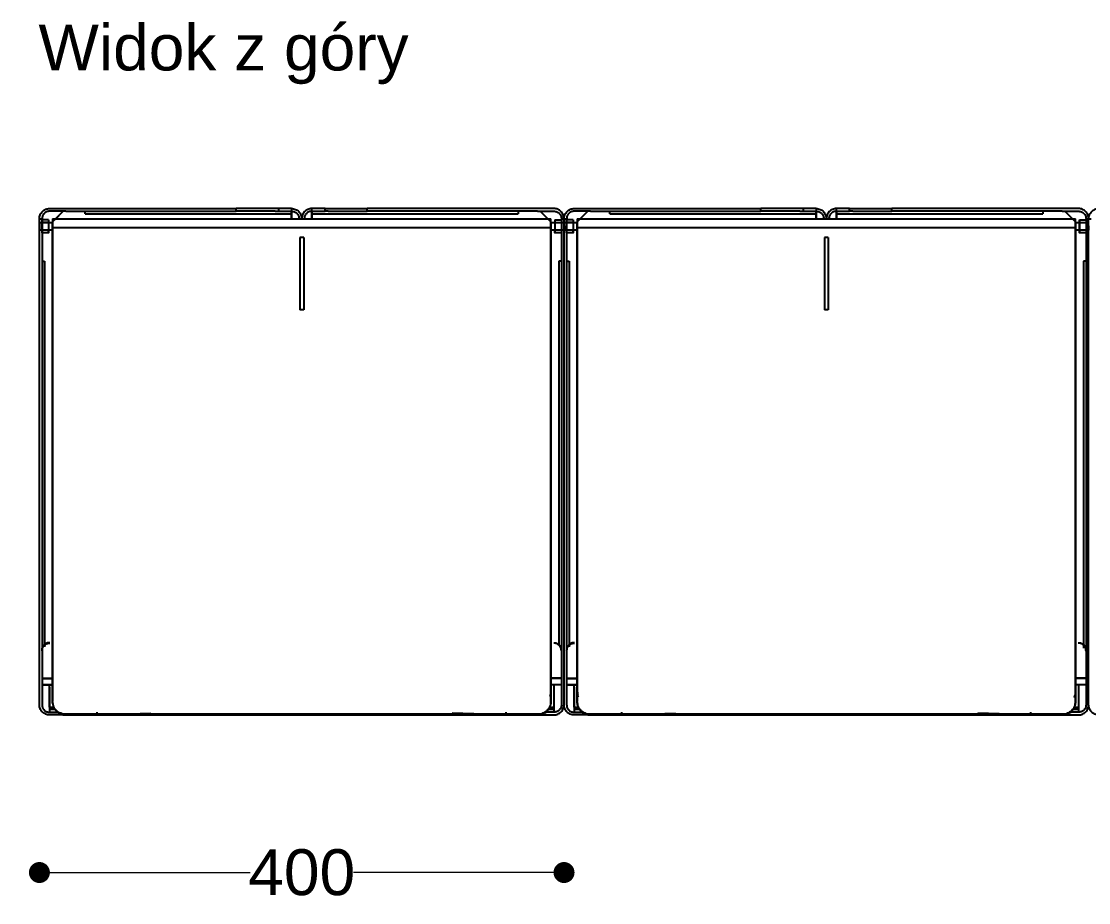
# Model space of a CAD drawing. Header units: millimetres. Extents: x 10366 to 23682, y 24552 to 29690.
# Drawn here: x 21269 to 22082, y 26284 to 26956 of the extents above; entities that cross this region are included whole.
import ezdxf

# ---------------------------------------------------------------- set-up
doc = ezdxf.new("R2010")
doc.units = ezdxf.units.MM
doc.header["$LTSCALE"] = 3
doc.layers.add('DomyÅ›lny', color=7, linetype='Continuous')
doc.styles.get("Standard").update_dxf_attribs({"font": 'arial.ttf'})
doc.dimstyles.new('MATEUSZ', dxfattribs={"dimtxt": 35, "dimasz": 16, "dimexe": 0.18, "dimexo": 0.0625, "dimgap": 0.09, "dimtad": 0, "dimdec": 0, "dimdsep": 46, "dimtxsty": 'Standard', "dimblk": 'DOT', "dimcen": 0.09, "dimse1": 1, "dimse2": 1, "dimadec": 0, "dimazin": 0, "dimtfac": 1, "dimtdec": 0, "dimtofl": 0, "dimtmove": 0, "dimatfit": 3, "dimfxl": 1, "dimtolj": 1, "dimtzin": 0, "dimlwd": 9, "dimlwe": 9, "dimarcsym": 0})

# ---------------------------------------------------------------- blocks, each defined once
blk = doc.blocks.new('_Dot')
at = {"color": 0, "linetype": 'ByBlock', "lineweight": -2}
blk.add_line((-0.5, 0), (-1, 0), dxfattribs=at)
at = {"color": 0, "linetype": 'ByBlock', "const_width": 0.5}
blk.add_lwpolyline([(-0.25, 0, 1), (0.25, 0, 1)], format="xyb", close=True, dxfattribs=at)
blk = doc.blocks.new('*D55')
at = {"color": 0, "lineweight": 9, "transparency": 16777216}
for p, q in [((21032.29, 26797.22), (21032.29, 26658.97)), ((21032.29, 26443.27), (21032.29, 26581.51))]:
    blk.add_line(p, q, dxfattribs=at)
at = {"layer": 'Defpoints', "color": 0, "transparency": 16777216}
for p in [(21290.12, 26813.22), (21032.29, 26427.27), (21290.12, 26427.27)]:
    blk.add_point(p, dxfattribs=at)
at = {"color": 0, "lineweight": 9, "transparency": 16777216, "xscale": 16, "yscale": 16, "zscale": 16}
for p, rotation in [((21032.29, 26813.22), 90), ((21032.29, 26427.27), 270)]:
    blk.add_blockref('_Dot', p, dxfattribs=dict(at, rotation=rotation))
at = {"color": 0, "transparency": 16777216, "insert": (21032.29, 26620.24), "char_height": 35, "attachment_point": 5, "rotation": 90}
blk.add_mtext('\\A1;386', dxfattribs=at)
blk = doc.blocks.new('*D56')
at = {"color": 0, "lineweight": 9, "transparency": 16777216}
for p, q in [((21298.36, 26307.12), (21442.96, 26307.12)), ((21666.36, 26307.12), (21521.76, 26307.12))]:
    blk.add_line(p, q, dxfattribs=at)
at = {"layer": 'Defpoints', "color": 0, "transparency": 16777216}
for p in [(21282.36, 26434.96), (21682.36, 26434.96), (21682.36, 26307.12)]:
    blk.add_point(p, dxfattribs=at)
at = {"color": 0, "lineweight": 9, "transparency": 16777216, "xscale": 16, "yscale": 16, "zscale": 16, "rotation": 180}
blk.add_blockref('_Dot', (21282.36, 26307.12), dxfattribs=at)
at = {"color": 0, "lineweight": 9, "transparency": 16777216, "xscale": 16, "yscale": 16, "zscale": 16}
blk.add_blockref('_Dot', (21682.36, 26307.12), dxfattribs=at)
at = {"color": 0, "transparency": 16777216, "insert": (21482.36, 26307.12), "char_height": 35, "attachment_point": 5}
blk.add_mtext('\\A1;400', dxfattribs=at)

msp = doc.modelspace()

# ---------------------------------------------------------------- linework, layer by layer
at = {"layer": 'DomyÅ›lny'}
for p, q in [((21290.12, 26813.22), (21432.36, 26813.22)), ((21302.47, 26811.22), (21290.12, 26811.22)), ((21300.47, 26811.22), (21292.36, 26803.1)), ((21294.26, 26805), (21300.47, 26811.22)), ((21302.47, 26811.22), (21432.36, 26811.22)), ((21317.36, 26809.22), (21317.36, 26811.22)), ((21317.36, 26809.22), (21474.6, 26809.22)), ((21432.36, 26811.22), (21432.36, 26813.22)), ((21464.6, 26813.22), (21432.36, 26813.22)), ((21462.24, 26811.22), (21432.36, 26811.22)), ((21462.24, 26811.22), (21464.6, 26811.22)), ((21464.6, 26813.22), (21464.6, 26811.22)), ((21474.6, 26813.22), (21474.6, 26811.22)), ((21474.6, 26811.22), (21474.6, 26809.22)), ((21474.6, 26805.46), (21474.6, 26811.22)), ((21474.6, 26811.22), (21474.6, 26805.46)), ((21490.12, 26811.22), (21490.12, 26813.22)), ((21490.12, 26809.22), (21490.12, 26811.22)), ((21490.12, 26805.46), (21490.12, 26811.22)), ((21490.12, 26811.22), (21490.12, 26805.46)), ((21490.12, 26809.22), (21647.36, 26809.22)), ((21500.12, 26811.22), (21500.12, 26813.22)), ((21500.12, 26813.22), (21532.36, 26813.22)), ((21502.47, 26811.22), (21500.12, 26811.22)), ((21502.47, 26811.22), (21532.36, 26811.22)), ((21532.36, 26811.22), (21532.36, 26813.22)), ((21674.6, 26813.22), (21532.36, 26813.22)), ((21662.24, 26811.22), (21532.36, 26811.22)), ((21647.36, 26811.22), (21647.36, 26809.22)), ((21662.24, 26811.22), (21674.6, 26811.22)), ((21664.24, 26811.22), (21672.36, 26803.1)), ((21670.84, 26804.62), (21664.24, 26811.22)), ((21690.12, 26813.22), (21832.36, 26813.22)), ((21702.47, 26811.22), (21690.12, 26811.22)), ((21692.36, 26803.1), (21700.47, 26811.22)), ((21700.47, 26811.22), (21692.36, 26803.1)), ((21702.47, 26811.22), (21832.36, 26811.22)), ((21717.36, 26809.22), (21717.36, 26811.22)), ((21717.36, 26809.22), (21874.6, 26809.22)), ((21832.36, 26811.22), (21832.36, 26813.22)), ((21864.6, 26813.22), (21832.36, 26813.22)), ((21862.24, 26811.22), (21832.36, 26811.22)), ((21862.24, 26811.22), (21864.6, 26811.22)), ((21864.6, 26813.22), (21864.6, 26811.22)), ((21874.6, 26813.22), (21874.6, 26811.22)), ((21874.6, 26811.22), (21874.6, 26809.22)), ((21874.6, 26805.46), (21874.6, 26811.22)), ((21874.6, 26811.22), (21874.6, 26805.46)), ((21890.12, 26811.22), (21890.12, 26813.22)), ((21890.12, 26809.22), (21890.12, 26811.22)), ((21890.12, 26805.46), (21890.12, 26811.22)), ((21890.12, 26811.22), (21890.12, 26805.46)), ((21890.12, 26809.22), (22047.36, 26809.22)), ((21900.12, 26813.22), (21932.36, 26813.22)), ((21900.12, 26811.22), (21900.12, 26813.22)), ((21902.47, 26811.22), (21900.12, 26811.22)), ((21902.47, 26811.22), (21932.36, 26811.22)), ((22074.6, 26813.22), (21932.36, 26813.22)), ((21932.36, 26811.22), (21932.36, 26813.22)), ((22062.24, 26811.22), (21932.36, 26811.22)), ((22047.36, 26811.22), (22047.36, 26809.22)), ((22062.24, 26811.22), (22074.6, 26811.22)), ((22064.24, 26811.22), (22072.36, 26803.1)), ((22072.36, 26803.1), (22064.24, 26811.22)), ((21282.36, 26805.46), (21284.36, 26805.46)), ((21282.36, 26434.96), (21282.36, 26805.46)), ((21282.36, 26802.66), (21292.36, 26802.66)), ((21284.36, 26805.46), (21284.36, 26434.96)), ((21289.36, 26804.66), (21284.36, 26804.66)), ((21289.36, 26802.66), (21284.36, 26802.66)), ((21292.36, 26805.46), (21672.36, 26805.46)), ((21292.36, 26798.8), (21292.36, 26437.63)), ((21292.36, 26798.8), (21672.36, 26798.8)), ((21292.36, 26437.12), (21292.36, 26798.29)), ((21672.36, 26802.66), (21682.36, 26802.66)), ((21672.36, 26798.8), (21672.36, 26437.63)), ((21672.36, 26437.12), (21672.36, 26798.29)), ((21675.36, 26804.66), (21680.36, 26804.66)), ((21675.36, 26802.66), (21680.36, 26802.66)), ((21680.36, 26805.46), (21682.36, 26805.46)), ((21680.36, 26805.46), (21680.36, 26434.96)), ((21682.36, 26434.96), (21682.36, 26805.46)), ((21682.36, 26805.46), (21684.36, 26805.46)), ((21682.36, 26434.96), (21682.36, 26805.46)), ((21682.36, 26802.66), (21692.36, 26802.66)), ((21684.36, 26805.46), (21684.36, 26434.96)), ((21689.36, 26804.66), (21684.36, 26804.66)), ((21689.36, 26802.66), (21684.36, 26802.66)), ((21692.36, 26805.46), (22072.36, 26805.46)), ((21692.36, 26798.8), (21692.36, 26437.63)), ((21692.36, 26798.8), (22072.36, 26798.8)), ((21692.36, 26437.12), (21692.36, 26798.29)), ((22072.36, 26802.66), (22082.36, 26802.66)), ((22072.36, 26798.8), (22072.36, 26437.63)), ((22072.36, 26437.12), (22072.36, 26798.29)), ((22075.36, 26804.66), (22080.36, 26804.66)), ((22075.36, 26802.66), (22080.36, 26802.66)), ((22080.36, 26805.46), (22082.36, 26805.46)), ((22080.36, 26805.46), (22080.36, 26434.96)), ((22082.36, 26434.96), (22082.36, 26805.46)), ((22082.36, 26805.46), (22084.36, 26805.46)), ((22082.36, 26434.96), (22082.36, 26805.46)), ((21292.36, 26796.66), (21282.36, 26796.66)), ((21289.36, 26796.66), (21284.36, 26796.66)), ((21289.36, 26794.66), (21284.36, 26794.66)), ((21483.86, 26791.29), (21480.86, 26791.29)), ((21480.86, 26791.29), (21480.86, 26736.15)), ((21483.86, 26791.29), (21483.86, 26736.15)), ((21682.36, 26796.66), (21672.36, 26796.66)), ((21680.36, 26796.66), (21675.36, 26796.66)), ((21680.36, 26794.66), (21675.36, 26794.66)), ((21692.36, 26796.66), (21682.36, 26796.66)), ((21689.36, 26796.66), (21684.36, 26796.66)), ((21689.36, 26794.66), (21684.36, 26794.66)), ((21883.86, 26791.29), (21880.86, 26791.29)), ((21880.86, 26791.29), (21880.86, 26736.15)), ((21883.86, 26791.29), (21883.86, 26736.15)), ((22082.36, 26796.66), (22072.36, 26796.66)), ((22080.36, 26796.66), (22075.36, 26796.66)), ((22080.36, 26794.66), (22075.36, 26794.66)), ((21284.36, 26773.07), (21286.36, 26773.07)), ((21286.36, 26773.07), (21286.36, 26479.06)), ((21678.36, 26773.07), (21678.36, 26480.53)), ((21680.36, 26773.07), (21678.36, 26773.07)), ((21684.36, 26773.07), (21686.36, 26773.07)), ((21686.36, 26773.07), (21686.36, 26479.06)), ((22080.36, 26773.07), (22078.36, 26773.07)), ((22078.36, 26773.07), (22078.36, 26478.1)), ((21483.86, 26736.15), (21480.86, 26736.15)), ((21883.86, 26736.15), (21880.86, 26736.15)), ((21284.36, 26455.32), (21292.36, 26455.32)), ((21284.36, 26454.98), (21292.36, 26454.98)), ((21284.36, 26450.1), (21292.36, 26450.1)), ((21292.36, 26450.09), (21284.36, 26450.09)), ((21290.11, 26433.13), (21290.11, 26449.1)), ((21290.12, 26448.3), (21290.12, 26429.25)), ((21680.35, 26455.32), (21672.36, 26455.32)), ((21680.35, 26454.98), (21672.36, 26454.98)), ((21680.35, 26450.1), (21672.36, 26450.1)), ((21680.35, 26450.09), (21672.36, 26450.09)), ((21674.6, 26450.09), (21674.6, 26429.25)), ((21674.6, 26449.1), (21674.6, 26433.13)), ((21684.36, 26455.32), (21692.36, 26455.32)), ((21684.36, 26454.98), (21692.36, 26454.98)), ((21684.36, 26450.1), (21692.36, 26450.1)), ((21692.36, 26450.09), (21684.36, 26450.09)), ((21690.11, 26433.13), (21690.11, 26449.1)), ((21690.12, 26448.3), (21690.12, 26429.25)), ((22080.35, 26455.32), (22072.36, 26455.32)), ((22080.35, 26454.98), (22072.36, 26454.98)), ((22080.35, 26450.1), (22072.36, 26450.1)), ((22080.35, 26450.09), (22072.36, 26450.09)), ((22074.6, 26450.09), (22074.6, 26429.25)), ((22074.6, 26449.1), (22074.6, 26433.13)), ((21290.11, 26433.13), (21293.46, 26433.13)), ((21294.72, 26431.26), (21290.11, 26431.26)), ((21674.6, 26431.26), (21669.99, 26431.26)), ((21671.25, 26433.13), (21674.6, 26433.13)), ((21690.11, 26433.13), (21693.46, 26433.13)), ((21694.72, 26431.26), (21690.11, 26431.26)), ((22074.6, 26431.26), (22069.99, 26431.26)), ((22071.25, 26433.13), (22074.6, 26433.13)), ((21290.12, 26429.25), (21297.1, 26429.25)), ((21326.44, 26427.27), (21290.12, 26427.27)), ((21662.36, 26427.77), (21302.36, 26427.77)), ((21302.36, 26427.27), (21662.36, 26427.27)), ((21326.44, 26427.27), (21326.48, 26429.25)), ((21638.27, 26427.27), (21638.23, 26429.25)), ((21638.27, 26427.27), (21674.6, 26427.27)), ((21674.6, 26429.25), (21667.62, 26429.25)), ((21690.12, 26429.25), (21697.1, 26429.25)), ((21726.44, 26427.27), (21690.12, 26427.27)), ((22062.36, 26427.77), (21702.36, 26427.77)), ((21702.36, 26427.27), (22062.36, 26427.27)), ((21726.44, 26427.27), (21726.48, 26429.25)), ((22038.27, 26427.27), (22038.23, 26429.25)), ((22038.27, 26427.27), (22074.6, 26427.27)), ((22074.6, 26429.25), (22067.62, 26429.25))]:
    msp.add_line(p, q, dxfattribs=at)
for points in [[(21282.36, 26805.46, 0), (21282.4, 26806.23, 0), (21282.51, 26807, 0), (21282.7, 26807.75, 0), (21282.97, 26808.47, 0), (21283.3, 26809.16, 0), (21283.7, 26809.82, 0), (21284.16, 26810.43, 0), (21284.67, 26810.99, 0), (21285.24, 26811.49, 0), (21285.85, 26811.94, 0), (21286.5, 26812.33, 0), (21287.19, 26812.64, 0), (21287.9, 26812.89, 0), (21288.63, 26813.07, 0), (21289.37, 26813.18, 0), (21290.12, 26813.22, 0)], [(21290.12, 26811.22, 0), (21289.54, 26811.19, 0), (21288.97, 26811.1, 0), (21288.41, 26810.96, 0), (21287.87, 26810.76, 0), (21287.36, 26810.51, 0), (21286.87, 26810.22, 0), (21286.42, 26809.87, 0), (21286, 26809.49, 0), (21285.63, 26809.07, 0), (21285.3, 26808.61, 0), (21285.01, 26808.13, 0), (21284.78, 26807.62, 0), (21284.6, 26807.1, 0), (21284.46, 26806.56, 0), (21284.38, 26806.01, 0), (21284.36, 26805.46, 0)], [(21474.6, 26813.22, 0), (21474.6, 26813.22, 0), (21474.6, 26813.22, 0), (21474.6, 26813.22, 0), (21474.6, 26813.22, 0), (21474.6, 26813.22, 0), (21474.6, 26813.22, 0), (21474.6, 26813.22, 0), (21474.6, 26813.22, 0), (21474.6, 26813.22, 0), (21474.6, 26813.22, 0), (21474.6, 26813.22, 0), (21474.59, 26813.22, 0), (21474.58, 26813.22, 0), (21474.53, 26813.22, 0), (21474.31, 26813.22, 0), (21473.36, 26813.22, 0), (21464.6, 26813.22, 0)], [(21464.6, 26811.22, 0), (21474.6, 26811.22, 0)], [(21474.6, 26813.22, 0), (21475.37, 26813.18, 0), (21476.14, 26813.06, 0), (21476.88, 26812.87, 0), (21477.61, 26812.61, 0), (21478.3, 26812.28, 0), (21478.96, 26811.88, 0), (21479.57, 26811.42, 0), (21480.13, 26810.9, 0), (21480.63, 26810.33, 0), (21481.08, 26809.72, 0), (21481.46, 26809.07, 0), (21481.78, 26808.38, 0), (21482.03, 26807.67, 0), (21482.21, 26806.94, 0), (21482.32, 26806.2, 0), (21482.36, 26805.46, 0)], [(21474.6, 26811.22, 0), (21475.18, 26811.19, 0), (21475.75, 26811.1, 0), (21476.3, 26810.96, 0), (21476.84, 26810.76, 0), (21477.36, 26810.51, 0), (21477.84, 26810.22, 0), (21478.3, 26809.87, 0), (21478.71, 26809.49, 0), (21479.09, 26809.07, 0), (21479.42, 26808.61, 0), (21479.7, 26808.13, 0), (21479.93, 26807.62, 0), (21480.12, 26807.1, 0), (21480.25, 26806.56, 0), (21480.33, 26806.01, 0), (21480.36, 26805.46, 0)], [(21490.12, 26813.22, 0), (21489.34, 26813.18, 0), (21488.58, 26813.06, 0), (21487.83, 26812.87, 0), (21487.11, 26812.61, 0), (21486.41, 26812.28, 0), (21485.76, 26811.88, 0), (21485.15, 26811.42, 0), (21484.59, 26810.9, 0), (21484.08, 26810.33, 0), (21483.63, 26809.72, 0), (21483.25, 26809.07, 0), (21482.93, 26808.38, 0), (21482.68, 26807.67, 0), (21482.5, 26806.94, 0), (21482.39, 26806.2, 0), (21482.36, 26805.46, 0)], [(21490.12, 26811.22, 0), (21489.54, 26811.19, 0), (21488.97, 26811.1, 0), (21488.41, 26810.96, 0), (21487.87, 26810.76, 0), (21487.36, 26810.51, 0), (21486.87, 26810.22, 0), (21486.42, 26809.87, 0), (21486, 26809.49, 0), (21485.63, 26809.07, 0), (21485.3, 26808.61, 0), (21485.01, 26808.13, 0), (21484.78, 26807.62, 0), (21484.6, 26807.1, 0), (21484.46, 26806.56, 0), (21484.38, 26806.01, 0), (21484.36, 26805.46, 0)], [(21500.12, 26813.22, 0), (21490.12, 26813.22, 0)], [(21490.12, 26811.22, 0), (21490.12, 26811.22, 0), (21490.12, 26811.22, 0), (21490.12, 26811.22, 0), (21490.12, 26811.22, 0), (21490.12, 26811.22, 0), (21490.12, 26811.22, 0), (21490.12, 26811.22, 0), (21490.12, 26811.22, 0), (21490.12, 26811.22, 0), (21490.12, 26811.22, 0), (21490.12, 26811.22, 0), (21490.13, 26811.22, 0), (21490.19, 26811.22, 0), (21490.41, 26811.22, 0), (21491.35, 26811.22, 0), (21500.12, 26811.22, 0)], [(21682.36, 26805.46, 0), (21682.32, 26806.23, 0), (21682.2, 26807, 0), (21682.01, 26807.75, 0), (21681.75, 26808.47, 0), (21681.42, 26809.16, 0), (21681.02, 26809.82, 0), (21680.56, 26810.43, 0), (21680.04, 26810.99, 0), (21679.47, 26811.49, 0), (21678.86, 26811.94, 0), (21678.21, 26812.33, 0), (21677.52, 26812.64, 0), (21676.81, 26812.89, 0), (21676.08, 26813.07, 0), (21675.34, 26813.18, 0), (21674.6, 26813.22, 0)], [(21674.6, 26811.22, 0), (21675.18, 26811.19, 0), (21675.75, 26811.1, 0), (21676.3, 26810.96, 0), (21676.84, 26810.76, 0), (21677.36, 26810.51, 0), (21677.84, 26810.22, 0), (21678.3, 26809.87, 0), (21678.71, 26809.49, 0), (21679.09, 26809.07, 0), (21679.42, 26808.61, 0), (21679.7, 26808.13, 0), (21679.93, 26807.62, 0), (21680.12, 26807.1, 0), (21680.25, 26806.56, 0), (21680.33, 26806.01, 0), (21680.36, 26805.46, 0)], [(21682.36, 26805.46, 0), (21682.4, 26806.23, 0), (21682.51, 26807, 0), (21682.7, 26807.75, 0), (21682.97, 26808.47, 0), (21683.3, 26809.16, 0), (21683.7, 26809.82, 0), (21684.16, 26810.43, 0), (21684.67, 26810.99, 0), (21685.24, 26811.49, 0), (21685.85, 26811.94, 0), (21686.5, 26812.33, 0), (21687.19, 26812.64, 0), (21687.9, 26812.89, 0), (21688.63, 26813.07, 0), (21689.37, 26813.18, 0), (21690.12, 26813.22, 0)], [(21690.12, 26811.22, 0), (21689.54, 26811.19, 0), (21688.97, 26811.1, 0), (21688.41, 26810.96, 0), (21687.87, 26810.76, 0), (21687.36, 26810.51, 0), (21686.87, 26810.22, 0), (21686.42, 26809.87, 0), (21686, 26809.49, 0), (21685.63, 26809.07, 0), (21685.3, 26808.61, 0), (21685.01, 26808.13, 0), (21684.78, 26807.62, 0), (21684.6, 26807.1, 0), (21684.46, 26806.56, 0), (21684.38, 26806.01, 0), (21684.36, 26805.46, 0)], [(21874.6, 26813.22, 0), (21874.6, 26813.22, 0), (21874.6, 26813.22, 0), (21874.6, 26813.22, 0), (21874.6, 26813.22, 0), (21874.6, 26813.22, 0), (21874.6, 26813.22, 0), (21874.6, 26813.22, 0), (21874.6, 26813.22, 0), (21874.6, 26813.22, 0), (21874.6, 26813.22, 0), (21874.6, 26813.22, 0), (21874.59, 26813.22, 0), (21874.58, 26813.22, 0), (21874.53, 26813.22, 0), (21874.31, 26813.22, 0), (21873.36, 26813.22, 0), (21864.6, 26813.22, 0)], [(21864.6, 26811.22, 0), (21874.6, 26811.22, 0)], [(21874.6, 26813.22, 0), (21875.37, 26813.18, 0), (21876.14, 26813.06, 0), (21876.88, 26812.87, 0), (21877.61, 26812.61, 0), (21878.3, 26812.28, 0), (21878.96, 26811.88, 0), (21879.57, 26811.42, 0), (21880.13, 26810.9, 0), (21880.63, 26810.33, 0), (21881.08, 26809.72, 0), (21881.46, 26809.07, 0), (21881.78, 26808.38, 0), (21882.03, 26807.67, 0), (21882.21, 26806.94, 0), (21882.32, 26806.2, 0), (21882.36, 26805.46, 0)], [(21874.6, 26811.22, 0), (21875.18, 26811.19, 0), (21875.75, 26811.1, 0), (21876.3, 26810.96, 0), (21876.84, 26810.76, 0), (21877.36, 26810.51, 0), (21877.84, 26810.22, 0), (21878.3, 26809.87, 0), (21878.71, 26809.49, 0), (21879.09, 26809.07, 0), (21879.42, 26808.61, 0), (21879.7, 26808.13, 0), (21879.93, 26807.62, 0), (21880.12, 26807.1, 0), (21880.25, 26806.56, 0), (21880.33, 26806.01, 0), (21880.36, 26805.46, 0)], [(21890.12, 26813.22, 0), (21889.34, 26813.18, 0), (21888.58, 26813.06, 0), (21887.83, 26812.87, 0), (21887.11, 26812.61, 0), (21886.41, 26812.28, 0), (21885.76, 26811.88, 0), (21885.15, 26811.42, 0), (21884.59, 26810.9, 0), (21884.08, 26810.33, 0), (21883.63, 26809.72, 0), (21883.25, 26809.07, 0), (21882.93, 26808.38, 0), (21882.68, 26807.67, 0), (21882.5, 26806.94, 0), (21882.39, 26806.2, 0), (21882.36, 26805.46, 0)], [(21890.12, 26811.22, 0), (21889.54, 26811.19, 0), (21888.97, 26811.1, 0), (21888.41, 26810.96, 0), (21887.87, 26810.76, 0), (21887.36, 26810.51, 0), (21886.87, 26810.22, 0), (21886.42, 26809.87, 0), (21886, 26809.49, 0), (21885.63, 26809.07, 0), (21885.3, 26808.61, 0), (21885.01, 26808.13, 0), (21884.78, 26807.62, 0), (21884.6, 26807.1, 0), (21884.46, 26806.56, 0), (21884.38, 26806.01, 0), (21884.36, 26805.46, 0)], [(21900.12, 26813.22, 0), (21890.12, 26813.22, 0)], [(21890.12, 26811.22, 0), (21890.12, 26811.22, 0), (21890.12, 26811.22, 0), (21890.12, 26811.22, 0), (21890.12, 26811.22, 0), (21890.12, 26811.22, 0), (21890.12, 26811.22, 0), (21890.12, 26811.22, 0), (21890.12, 26811.22, 0), (21890.12, 26811.22, 0), (21890.12, 26811.22, 0), (21890.12, 26811.22, 0), (21890.13, 26811.22, 0), (21890.19, 26811.22, 0), (21890.41, 26811.22, 0), (21891.35, 26811.22, 0), (21900.12, 26811.22, 0)], [(22082.36, 26805.46, 0), (22082.32, 26806.23, 0), (22082.2, 26807, 0), (22082.01, 26807.75, 0), (22081.75, 26808.47, 0), (22081.42, 26809.16, 0), (22081.02, 26809.82, 0), (22080.56, 26810.43, 0), (22080.04, 26810.99, 0), (22079.47, 26811.49, 0), (22078.86, 26811.94, 0), (22078.21, 26812.33, 0), (22077.52, 26812.64, 0), (22076.81, 26812.89, 0), (22076.08, 26813.07, 0), (22075.34, 26813.18, 0), (22074.6, 26813.22, 0)], [(22074.6, 26811.22, 0), (22075.18, 26811.19, 0), (22075.75, 26811.1, 0), (22076.3, 26810.96, 0), (22076.84, 26810.76, 0), (22077.36, 26810.51, 0), (22077.84, 26810.22, 0), (22078.3, 26809.87, 0), (22078.71, 26809.49, 0), (22079.09, 26809.07, 0), (22079.42, 26808.61, 0), (22079.7, 26808.13, 0), (22079.93, 26807.62, 0), (22080.12, 26807.1, 0), (22080.25, 26806.56, 0), (22080.33, 26806.01, 0), (22080.36, 26805.46, 0)], [(22082.36, 26805.46, 0), (22082.4, 26806.23, 0), (22082.51, 26807, 0), (22082.7, 26807.75, 0), (22082.97, 26808.47, 0), (22083.3, 26809.16, 0), (22083.7, 26809.82, 0), (22084.16, 26810.43, 0), (22084.67, 26810.99, 0), (22085.24, 26811.49, 0), (22085.85, 26811.94, 0), (22086.5, 26812.33, 0), (22087.19, 26812.64, 0), (22087.9, 26812.89, 0), (22088.63, 26813.07, 0), (22089.37, 26813.18, 0), (22090.12, 26813.22, 0)], [(21284.36, 26802.66, 0), (21284.36, 26802.66, 0), (21284.36, 26802.66, 0), (21284.36, 26802.66, 0), (21284.36, 26802.66, 0), (21284.36, 26802.66, 0), (21284.36, 26802.66, 0), (21284.36, 26802.66, 0), (21284.36, 26802.66, 0), (21284.36, 26802.66, 0), (21284.36, 26802.66, 0), (21284.36, 26802.65, 0), (21284.36, 26802.65, 0), (21284.36, 26802.63, 0), (21284.36, 26802.57, 0), (21284.36, 26802.29, 0), (21284.36, 26799.73, 0), (21284.36, 26797.56, 0), (21284.36, 26796.87, 0), (21284.36, 26796.71, 0), (21284.36, 26796.67, 0), (21284.36, 26796.66, 0), (21284.36, 26796.66, 0), (21284.36, 26796.66, 0), (21284.36, 26796.66, 0), (21284.36, 26796.66, 0), (21284.36, 26796.66, 0), (21284.36, 26796.66, 0), (21284.36, 26796.66, 0), (21284.36, 26796.66, 0), (21284.36, 26796.66, 0), (21284.36, 26796.66, 0), (21284.36, 26796.66, 0), (21284.36, 26796.66, 0)], [(21289.36, 26804.66, 0), (21289.36, 26804.66, 0), (21289.36, 26804.66, 0), (21289.36, 26804.66, 0), (21289.36, 26804.66, 0), (21289.36, 26804.66, 0), (21289.36, 26804.66, 0), (21289.36, 26804.66, 0), (21289.36, 26804.66, 0), (21289.36, 26804.66, 0), (21289.36, 26804.65, 0), (21289.36, 26804.65, 0), (21289.36, 26804.64, 0), (21289.36, 26804.6, 0), (21289.36, 26804.41, 0), (21289.36, 26803.61, 0), (21289.36, 26797.66, 0), (21289.36, 26794.68, 0), (21289.36, 26794.66, 0), (21289.36, 26794.66, 0), (21289.36, 26794.66, 0), (21289.36, 26794.66, 0), (21289.36, 26794.66, 0), (21289.36, 26794.66, 0), (21289.36, 26794.66, 0), (21289.36, 26794.66, 0), (21289.36, 26794.66, 0), (21289.36, 26794.66, 0), (21289.36, 26794.66, 0), (21289.36, 26794.66, 0), (21289.36, 26794.66, 0), (21289.36, 26794.66, 0), (21289.36, 26794.66, 0), (21289.36, 26794.66, 0), (21289.36, 26794.66, 0), (21289.36, 26794.66, 0), (21289.36, 26794.66, 0), (21289.36, 26794.67, 0), (21289.36, 26794.72, 0), (21289.36, 26794.9, 0), (21289.36, 26796.66, 0)], [(21289.36, 26802.66, 0), (21289.36, 26802.66, 0), (21289.36, 26802.66, 0), (21289.36, 26802.66, 0), (21289.36, 26802.66, 0), (21289.36, 26802.66, 0), (21289.36, 26802.66, 0), (21289.36, 26802.66, 0), (21289.36, 26802.66, 0), (21289.36, 26802.66, 0), (21289.36, 26802.66, 0), (21289.36, 26802.65, 0), (21289.36, 26802.65, 0), (21289.36, 26802.63, 0), (21289.36, 26802.57, 0), (21289.36, 26802.29, 0), (21289.36, 26796.66, 0)], [(21292.36, 26805.46, 0), (21292.36, 26805.46, 0), (21292.36, 26805.46, 0), (21292.36, 26805.46, 0), (21292.36, 26805.46, 0), (21292.36, 26805.46, 0), (21292.36, 26805.46, 0), (21292.36, 26805.46, 0), (21292.36, 26805.46, 0), (21292.36, 26805.46, 0), (21292.36, 26805.46, 0), (21292.36, 26805.46, 0), (21292.36, 26805.45, 0), (21292.36, 26805.41, 0), (21292.36, 26805.27, 0), (21292.36, 26804.66, 0), (21292.36, 26798.8, 0)], [(21292.36, 26798.29, 0), (21292.36, 26802.46, 0)], [(21672.36, 26798.8, 0), (21672.36, 26805.46, 0)], [(21672.36, 26802.46, 0), (21672.36, 26802.46, 0), (21672.36, 26802.46, 0), (21672.36, 26802.46, 0), (21672.36, 26802.46, 0), (21672.36, 26802.46, 0), (21672.36, 26802.46, 0), (21672.36, 26802.46, 0), (21672.36, 26802.46, 0), (21672.36, 26802.46, 0), (21672.36, 26802.46, 0), (21672.36, 26802.46, 0), (21672.36, 26802.45, 0), (21672.36, 26802.43, 0), (21672.36, 26802.34, 0), (21672.36, 26801.96, 0), (21672.36, 26798.29, 0)], [(21675.36, 26804.66, 0), (21675.36, 26804.66, 0), (21675.36, 26804.66, 0), (21675.36, 26804.66, 0), (21675.36, 26804.66, 0), (21675.36, 26804.66, 0), (21675.36, 26804.66, 0), (21675.36, 26804.66, 0), (21675.36, 26804.66, 0), (21675.36, 26804.66, 0), (21675.36, 26804.65, 0), (21675.36, 26804.65, 0), (21675.36, 26804.64, 0), (21675.36, 26804.6, 0), (21675.36, 26804.41, 0), (21675.36, 26803.61, 0), (21675.36, 26797.66, 0), (21675.36, 26794.68, 0), (21675.36, 26794.66, 0), (21675.36, 26794.66, 0), (21675.36, 26794.66, 0), (21675.36, 26794.66, 0), (21675.36, 26794.66, 0), (21675.36, 26794.66, 0), (21675.36, 26794.66, 0), (21675.36, 26794.66, 0), (21675.36, 26794.66, 0), (21675.36, 26794.66, 0), (21675.36, 26794.66, 0), (21675.36, 26794.66, 0), (21675.36, 26794.66, 0), (21675.36, 26794.66, 0), (21675.36, 26794.66, 0), (21675.36, 26794.66, 0), (21675.36, 26794.66, 0), (21675.36, 26794.66, 0), (21675.36, 26794.66, 0), (21675.36, 26794.67, 0), (21675.36, 26794.72, 0), (21675.36, 26794.9, 0), (21675.36, 26796.66, 0)], [(21675.36, 26802.66, 0), (21675.36, 26802.66, 0), (21675.36, 26802.66, 0), (21675.36, 26802.66, 0), (21675.36, 26802.66, 0), (21675.36, 26802.66, 0), (21675.36, 26802.66, 0), (21675.36, 26802.66, 0), (21675.36, 26802.66, 0), (21675.36, 26802.66, 0), (21675.36, 26802.66, 0), (21675.36, 26802.65, 0), (21675.36, 26802.65, 0), (21675.36, 26802.63, 0), (21675.36, 26802.57, 0), (21675.36, 26802.29, 0), (21675.36, 26796.66, 0)], [(21680.36, 26804.66, 0), (21680.36, 26804.66, 0), (21680.36, 26804.66, 0), (21680.36, 26804.66, 0), (21680.36, 26804.66, 0), (21680.36, 26804.66, 0), (21680.36, 26804.66, 0), (21680.36, 26804.66, 0), (21680.36, 26804.66, 0), (21680.36, 26804.66, 0), (21680.36, 26804.66, 0), (21680.36, 26804.65, 0), (21680.36, 26804.65, 0), (21680.36, 26804.62, 0), (21680.36, 26804.51, 0), (21680.36, 26804.04, 0), (21680.36, 26794.66, 0)], [(21680.36, 26802.66, 0), (21680.36, 26802.66, 0), (21680.36, 26802.66, 0), (21680.36, 26802.66, 0), (21680.36, 26802.66, 0), (21680.36, 26802.66, 0), (21680.36, 26802.66, 0), (21680.36, 26802.66, 0), (21680.36, 26802.66, 0), (21680.36, 26802.66, 0), (21680.36, 26802.66, 0), (21680.36, 26802.65, 0), (21680.36, 26802.65, 0), (21680.36, 26802.63, 0), (21680.36, 26802.57, 0), (21680.36, 26802.29, 0), (21680.36, 26796.66, 0)], [(21682.36, 26800.11, 0), (21682.36, 26797.73, 0), (21682.36, 26796.91, 0), (21682.36, 26796.72, 0), (21682.36, 26796.67, 0), (21682.36, 26796.66, 0), (21682.36, 26796.66, 0), (21682.36, 26796.66, 0), (21682.36, 26796.66, 0), (21682.36, 26796.66, 0), (21682.36, 26796.66, 0), (21682.36, 26796.66, 0), (21682.36, 26796.66, 0), (21682.36, 26796.66, 0), (21682.36, 26796.66, 0), (21682.36, 26796.66, 0), (21682.36, 26796.66, 0), (21682.36, 26796.66, 0), (21682.36, 26796.66, 0)], [(21682.36, 26800.11, 0), (21682.36, 26796.66, 0)], [(21684.36, 26802.66, 0), (21684.36, 26802.66, 0), (21684.36, 26802.66, 0), (21684.36, 26802.66, 0), (21684.36, 26802.66, 0), (21684.36, 26802.66, 0), (21684.36, 26802.66, 0), (21684.36, 26802.66, 0), (21684.36, 26802.66, 0), (21684.36, 26802.66, 0), (21684.36, 26802.66, 0), (21684.36, 26802.65, 0), (21684.36, 26802.65, 0), (21684.36, 26802.63, 0), (21684.36, 26802.57, 0), (21684.36, 26802.29, 0), (21684.36, 26796.66, 0)], [(21689.36, 26804.66, 0), (21689.36, 26804.66, 0), (21689.36, 26804.66, 0), (21689.36, 26804.66, 0), (21689.36, 26804.66, 0), (21689.36, 26804.66, 0), (21689.36, 26804.66, 0), (21689.36, 26804.66, 0), (21689.36, 26804.66, 0), (21689.36, 26804.66, 0), (21689.36, 26804.65, 0), (21689.36, 26804.65, 0), (21689.36, 26804.64, 0), (21689.36, 26804.6, 0), (21689.36, 26804.41, 0), (21689.36, 26803.61, 0), (21689.36, 26797.66, 0), (21689.36, 26794.68, 0), (21689.36, 26794.66, 0), (21689.36, 26794.66, 0), (21689.36, 26794.66, 0), (21689.36, 26794.66, 0), (21689.36, 26794.66, 0), (21689.36, 26794.66, 0), (21689.36, 26794.66, 0), (21689.36, 26794.66, 0), (21689.36, 26794.66, 0), (21689.36, 26794.66, 0), (21689.36, 26794.66, 0), (21689.36, 26794.66, 0), (21689.36, 26794.66, 0), (21689.36, 26794.66, 0), (21689.36, 26794.66, 0), (21689.36, 26794.66, 0), (21689.36, 26794.66, 0), (21689.36, 26794.66, 0), (21689.36, 26794.66, 0), (21689.36, 26794.67, 0), (21689.36, 26794.72, 0), (21689.36, 26794.9, 0), (21689.36, 26796.66, 0)], [(21689.36, 26802.66, 0), (21689.36, 26802.66, 0), (21689.36, 26802.66, 0), (21689.36, 26802.66, 0), (21689.36, 26802.66, 0), (21689.36, 26802.66, 0), (21689.36, 26802.66, 0), (21689.36, 26802.66, 0), (21689.36, 26802.66, 0), (21689.36, 26802.66, 0), (21689.36, 26802.66, 0), (21689.36, 26802.65, 0), (21689.36, 26802.65, 0), (21689.36, 26802.63, 0), (21689.36, 26802.57, 0), (21689.36, 26802.29, 0), (21689.36, 26796.66, 0)], [(21692.36, 26805.46, 0), (21692.36, 26805.46, 0), (21692.36, 26805.46, 0), (21692.36, 26805.46, 0), (21692.36, 26805.46, 0), (21692.36, 26805.46, 0), (21692.36, 26805.46, 0), (21692.36, 26805.46, 0), (21692.36, 26805.46, 0), (21692.36, 26805.46, 0), (21692.36, 26805.46, 0), (21692.36, 26805.46, 0), (21692.36, 26805.45, 0), (21692.36, 26805.41, 0), (21692.36, 26805.27, 0), (21692.36, 26804.66, 0), (21692.36, 26798.8, 0)], [(21692.36, 26798.29, 0), (21692.36, 26802.46, 0)], [(22072.36, 26798.8, 0), (22072.36, 26805.46, 0)], [(22072.36, 26802.46, 0), (22072.36, 26802.46, 0), (22072.36, 26802.46, 0), (22072.36, 26802.46, 0), (22072.36, 26802.46, 0), (22072.36, 26802.46, 0), (22072.36, 26802.46, 0), (22072.36, 26802.46, 0), (22072.36, 26802.46, 0), (22072.36, 26802.46, 0), (22072.36, 26802.46, 0), (22072.36, 26802.46, 0), (22072.36, 26802.45, 0), (22072.36, 26802.43, 0), (22072.36, 26802.34, 0), (22072.36, 26801.96, 0), (22072.36, 26798.29, 0)], [(22075.36, 26802.66, 0), (22075.36, 26802.66, 0), (22075.36, 26802.66, 0), (22075.36, 26802.66, 0), (22075.36, 26802.66, 0), (22075.36, 26802.66, 0), (22075.36, 26802.66, 0), (22075.36, 26802.66, 0), (22075.36, 26802.66, 0), (22075.36, 26802.66, 0), (22075.36, 26802.66, 0), (22075.36, 26802.65, 0), (22075.36, 26802.65, 0), (22075.36, 26802.63, 0), (22075.36, 26802.57, 0), (22075.36, 26802.29, 0), (22075.36, 26796.66, 0)], [(22080.36, 26804.66, 0), (22080.36, 26804.66, 0), (22080.36, 26804.66, 0), (22080.36, 26804.66, 0), (22080.36, 26804.66, 0), (22080.36, 26804.66, 0), (22080.36, 26804.66, 0), (22080.36, 26804.66, 0), (22080.36, 26804.66, 0), (22080.36, 26804.66, 0), (22080.36, 26804.66, 0), (22080.36, 26804.65, 0), (22080.36, 26804.65, 0), (22080.36, 26804.62, 0), (22080.36, 26804.51, 0), (22080.36, 26804.04, 0), (22080.36, 26794.66, 0)], [(22080.36, 26802.66, 0), (22080.36, 26802.66, 0), (22080.36, 26802.66, 0), (22080.36, 26802.66, 0), (22080.36, 26802.66, 0), (22080.36, 26802.66, 0), (22080.36, 26802.66, 0), (22080.36, 26802.66, 0), (22080.36, 26802.66, 0), (22080.36, 26802.66, 0), (22080.36, 26802.66, 0), (22080.36, 26802.65, 0), (22080.36, 26802.65, 0), (22080.36, 26802.63, 0), (22080.36, 26802.57, 0), (22080.36, 26802.29, 0), (22080.36, 26796.66, 0)], [(22082.36, 26800.11, 0), (22082.36, 26797.73, 0), (22082.36, 26796.91, 0), (22082.36, 26796.72, 0), (22082.36, 26796.67, 0), (22082.36, 26796.66, 0), (22082.36, 26796.66, 0), (22082.36, 26796.66, 0), (22082.36, 26796.66, 0), (22082.36, 26796.66, 0), (22082.36, 26796.66, 0), (22082.36, 26796.66, 0), (22082.36, 26796.66, 0), (22082.36, 26796.66, 0), (22082.36, 26796.66, 0), (22082.36, 26796.66, 0), (22082.36, 26796.66, 0), (22082.36, 26796.66, 0), (22082.36, 26796.66, 0)], [(21290.25, 26482.32, 0), (21289.72, 26482.29, 0), (21289.18, 26482.22, 0), (21288.63, 26482.09, 0), (21288.08, 26481.91, 0), (21287.54, 26481.67, 0), (21287.02, 26481.37, 0), (21286.53, 26481.02, 0), (21286.08, 26480.62, 0), (21285.67, 26480.17, 0), (21285.32, 26479.69, 0), (21285.01, 26479.18, 0), (21284.77, 26478.65, 0), (21284.58, 26478.11, 0), (21284.46, 26477.57, 0), (21284.38, 26477.04, 0), (21284.36, 26476.51, 0)], [(21284.36, 26476.17, 0), (21284.38, 26476.7, 0), (21284.46, 26477.23, 0), (21284.58, 26477.77, 0), (21284.77, 26478.31, 0), (21285.01, 26478.84, 0), (21285.32, 26479.35, 0), (21285.67, 26479.83, 0), (21286.08, 26480.28, 0), (21286.53, 26480.68, 0), (21287.02, 26481.03, 0), (21287.54, 26481.33, 0), (21288.08, 26481.57, 0), (21288.63, 26481.75, 0), (21289.18, 26481.88, 0), (21289.72, 26481.96, 0), (21290.25, 26481.98, 0)], [(21674.46, 26482.32, 0), (21674.99, 26482.29, 0), (21675.54, 26482.22, 0), (21676.09, 26482.09, 0), (21676.63, 26481.91, 0), (21677.17, 26481.67, 0), (21677.69, 26481.37, 0), (21678.18, 26481.02, 0), (21678.63, 26480.62, 0), (21679.04, 26480.17, 0), (21679.39, 26479.69, 0), (21679.7, 26479.18, 0), (21679.94, 26478.65, 0), (21680.13, 26478.11, 0), (21680.26, 26477.57, 0), (21680.33, 26477.04, 0), (21680.35, 26476.51, 0)], [(21680.35, 26476.17, 0), (21680.33, 26476.7, 0), (21680.26, 26477.23, 0), (21680.13, 26477.77, 0), (21679.94, 26478.31, 0), (21679.7, 26478.84, 0), (21679.39, 26479.35, 0), (21679.04, 26479.83, 0), (21678.63, 26480.28, 0), (21678.18, 26480.68, 0), (21677.69, 26481.03, 0), (21677.17, 26481.33, 0), (21676.63, 26481.57, 0), (21676.09, 26481.75, 0), (21675.54, 26481.88, 0), (21674.99, 26481.96, 0), (21674.46, 26481.98, 0)], [(21690.25, 26482.32, 0), (21689.72, 26482.29, 0), (21689.18, 26482.22, 0), (21688.63, 26482.09, 0), (21688.08, 26481.91, 0), (21687.54, 26481.67, 0), (21687.02, 26481.37, 0), (21686.53, 26481.02, 0), (21686.08, 26480.62, 0), (21685.67, 26480.17, 0), (21685.32, 26479.69, 0), (21685.01, 26479.18, 0), (21684.77, 26478.65, 0), (21684.58, 26478.11, 0), (21684.46, 26477.57, 0), (21684.38, 26477.04, 0), (21684.36, 26476.51, 0)], [(21684.36, 26476.17, 0), (21684.38, 26476.7, 0), (21684.46, 26477.23, 0), (21684.58, 26477.77, 0), (21684.77, 26478.31, 0), (21685.01, 26478.84, 0), (21685.32, 26479.35, 0), (21685.67, 26479.83, 0), (21686.08, 26480.28, 0), (21686.53, 26480.68, 0), (21687.02, 26481.03, 0), (21687.54, 26481.33, 0), (21688.08, 26481.57, 0), (21688.63, 26481.75, 0), (21689.18, 26481.88, 0), (21689.72, 26481.96, 0), (21690.25, 26481.98, 0)], [(22074.46, 26482.32, 0), (22074.99, 26482.29, 0), (22075.54, 26482.22, 0), (22076.09, 26482.09, 0), (22076.63, 26481.91, 0), (22077.17, 26481.67, 0), (22077.69, 26481.37, 0), (22078.18, 26481.02, 0), (22078.63, 26480.62, 0), (22079.04, 26480.17, 0), (22079.39, 26479.69, 0), (22079.7, 26479.18, 0), (22079.94, 26478.65, 0), (22080.13, 26478.11, 0), (22080.26, 26477.57, 0), (22080.33, 26477.04, 0), (22080.35, 26476.51, 0)], [(22080.35, 26476.17, 0), (22080.33, 26476.7, 0), (22080.26, 26477.23, 0), (22080.13, 26477.77, 0), (22079.94, 26478.31, 0), (22079.7, 26478.84, 0), (22079.39, 26479.35, 0), (22079.04, 26479.83, 0), (22078.63, 26480.28, 0), (22078.18, 26480.68, 0), (22077.69, 26481.03, 0), (22077.17, 26481.33, 0), (22076.63, 26481.57, 0), (22076.09, 26481.75, 0), (22075.54, 26481.88, 0), (22074.99, 26481.96, 0), (22074.46, 26481.98, 0)], [(21672.36, 26445.31, 0), (21672.3, 26444.3, 0), (21672.15, 26443.31, 0), (21671.89, 26442.34, 0), (21671.54, 26441.4, 0)], [(21692.36, 26445.82, 0), (21692.4, 26444.96, 0), (21692.51, 26444.09, 0), (21692.7, 26443.25, 0), (21692.97, 26442.43, 0)], [(21693.5, 26440.74, 0), (21693, 26441.83, 0), (21692.65, 26442.94, 0), (21692.43, 26444.11, 0), (21692.36, 26445.31, 0)], [(22072.36, 26445.31, 0), (22072.27, 26444.06, 0), (22072.04, 26442.85, 0), (22071.65, 26441.66, 0), (22071.11, 26440.56, 0)], [(21290.12, 26427.27, 0), (21289.33, 26427.31, 0), (21288.55, 26427.42, 0), (21287.8, 26427.62, 0), (21287.07, 26427.88, 0), (21286.37, 26428.22, 0), (21285.72, 26428.62, 0), (21285.11, 26429.08, 0), (21284.55, 26429.59, 0), (21284.05, 26430.16, 0), (21283.61, 26430.76, 0), (21283.23, 26431.4, 0), (21282.92, 26432.08, 0), (21282.68, 26432.77, 0), (21282.5, 26433.48, 0), (21282.39, 26434.21, 0), (21282.36, 26434.96, 0)], [(21284.36, 26434.96, 0), (21284.39, 26434.38, 0), (21284.48, 26433.79, 0), (21284.62, 26433.25, 0), (21284.83, 26432.7, 0), (21285.08, 26432.19, 0), (21285.38, 26431.71, 0), (21285.72, 26431.26, 0), (21286.11, 26430.86, 0), (21286.53, 26430.49, 0), (21286.99, 26430.16, 0), (21287.47, 26429.89, 0), (21287.97, 26429.66, 0), (21288.49, 26429.48, 0), (21289.02, 26429.35, 0), (21289.55, 26429.27, 0), (21290.12, 26429.25, 0)], [(21290.11, 26433.13, 0), (21290.11, 26431.74, 0), (21290.11, 26431.36, 0), (21290.11, 26431.28, 0), (21290.11, 26431.26, 0), (21290.11, 26431.26, 0), (21290.11, 26431.26, 0), (21290.11, 26431.26, 0), (21290.11, 26431.26, 0), (21290.11, 26431.26, 0), (21290.11, 26431.26, 0), (21290.11, 26431.26, 0), (21290.11, 26431.26, 0), (21290.11, 26431.26, 0), (21290.11, 26431.26, 0), (21290.11, 26431.26, 0), (21290.11, 26431.26, 0), (21290.11, 26431.26, 0), (21290.11, 26431.26, 0), (21290.11, 26431.26, 0), (21290.11, 26431.26, 0), (21290.11, 26431.26, 0), (21290.11, 26431.27, 0)], [(21302.36, 26427.77, 0), (21301.46, 26427.81, 0), (21300.54, 26427.94, 0), (21299.61, 26428.15, 0), (21298.68, 26428.47, 0), (21297.76, 26428.87, 0), (21296.88, 26429.38, 0), (21296.05, 26429.98, 0), (21295.29, 26430.66, 0), (21294.59, 26431.42, 0), (21293.99, 26432.24, 0), (21293.47, 26433.1, 0), (21293.06, 26434, 0), (21292.74, 26434.92, 0), (21292.52, 26435.84, 0), (21292.4, 26436.74, 0), (21292.36, 26437.63, 0)], [(21292.36, 26437.12, 0), (21292.4, 26436.24, 0), (21292.52, 26435.33, 0), (21292.74, 26434.41, 0), (21293.06, 26433.49, 0), (21293.47, 26432.59, 0), (21293.99, 26431.73, 0), (21294.59, 26430.91, 0), (21295.29, 26430.15, 0), (21296.05, 26429.47, 0), (21296.88, 26428.87, 0), (21297.76, 26428.37, 0), (21298.68, 26427.96, 0), (21299.61, 26427.65, 0), (21300.54, 26427.43, 0), (21301.46, 26427.31, 0), (21302.36, 26427.27, 0)], [(21672.36, 26437.63, 0), (21672.32, 26436.74, 0), (21672.19, 26435.84, 0), (21671.97, 26434.92, 0), (21671.65, 26434, 0), (21671.24, 26433.1, 0), (21670.73, 26432.24, 0), (21670.12, 26431.42, 0), (21669.43, 26430.66, 0), (21668.66, 26429.98, 0), (21667.83, 26429.38, 0), (21666.95, 26428.87, 0), (21666.04, 26428.47, 0), (21665.11, 26428.15, 0), (21664.18, 26427.94, 0), (21663.26, 26427.81, 0), (21662.36, 26427.77, 0)], [(21662.36, 26427.27, 0), (21663.26, 26427.31, 0), (21664.18, 26427.43, 0), (21665.11, 26427.65, 0), (21666.04, 26427.96, 0), (21666.95, 26428.37, 0), (21667.83, 26428.87, 0), (21668.66, 26429.47, 0), (21669.43, 26430.15, 0), (21670.12, 26430.91, 0), (21670.73, 26431.73, 0), (21671.24, 26432.59, 0), (21671.65, 26433.49, 0), (21671.97, 26434.41, 0), (21672.19, 26435.33, 0), (21672.32, 26436.24, 0), (21672.36, 26437.12, 0)], [(21674.6, 26427.27, 0), (21675.38, 26427.31, 0), (21676.16, 26427.42, 0), (21676.92, 26427.62, 0), (21677.64, 26427.88, 0), (21678.34, 26428.22, 0), (21678.99, 26428.62, 0), (21679.6, 26429.08, 0), (21680.16, 26429.59, 0), (21680.66, 26430.16, 0), (21681.1, 26430.76, 0), (21681.48, 26431.4, 0), (21681.79, 26432.08, 0), (21682.04, 26432.77, 0), (21682.21, 26433.48, 0), (21682.32, 26434.21, 0), (21682.36, 26434.96, 0)], [(21680.36, 26434.96, 0), (21680.33, 26434.38, 0), (21680.24, 26433.79, 0), (21680.09, 26433.25, 0), (21679.89, 26432.7, 0), (21679.64, 26432.19, 0), (21679.34, 26431.71, 0), (21678.99, 26431.26, 0), (21678.6, 26430.86, 0), (21678.18, 26430.49, 0), (21677.73, 26430.16, 0), (21677.25, 26429.89, 0), (21676.75, 26429.66, 0), (21676.22, 26429.48, 0), (21675.7, 26429.35, 0), (21675.16, 26429.27, 0), (21674.6, 26429.25, 0)], [(21674.6, 26433.13, 0), (21674.6, 26431.74, 0), (21674.6, 26431.36, 0), (21674.6, 26431.28, 0), (21674.6, 26431.26, 0), (21674.6, 26431.26, 0), (21674.6, 26431.26, 0), (21674.6, 26431.26, 0), (21674.6, 26431.26, 0), (21674.6, 26431.26, 0), (21674.6, 26431.26, 0), (21674.6, 26431.26, 0), (21674.6, 26431.26, 0), (21674.6, 26431.26, 0), (21674.6, 26431.26, 0), (21674.6, 26431.26, 0), (21674.6, 26431.26, 0), (21674.6, 26431.26, 0), (21674.6, 26431.26, 0), (21674.6, 26431.26, 0), (21674.6, 26431.26, 0), (21674.6, 26431.26, 0), (21674.6, 26431.27, 0)], [(21690.12, 26427.27, 0), (21689.33, 26427.31, 0), (21688.55, 26427.42, 0), (21687.8, 26427.62, 0), (21687.07, 26427.88, 0), (21686.37, 26428.22, 0), (21685.72, 26428.62, 0), (21685.11, 26429.08, 0), (21684.55, 26429.59, 0), (21684.05, 26430.16, 0), (21683.61, 26430.76, 0), (21683.23, 26431.4, 0), (21682.92, 26432.08, 0), (21682.68, 26432.77, 0), (21682.5, 26433.48, 0), (21682.39, 26434.21, 0), (21682.36, 26434.96, 0)], [(21684.36, 26434.96, 0), (21684.39, 26434.38, 0), (21684.48, 26433.79, 0), (21684.62, 26433.25, 0), (21684.83, 26432.7, 0), (21685.08, 26432.19, 0), (21685.38, 26431.71, 0), (21685.72, 26431.26, 0), (21686.11, 26430.86, 0), (21686.53, 26430.49, 0), (21686.99, 26430.16, 0), (21687.47, 26429.89, 0), (21687.97, 26429.66, 0), (21688.49, 26429.48, 0), (21689.02, 26429.35, 0), (21689.55, 26429.27, 0), (21690.12, 26429.25, 0)], [(21690.11, 26433.13, 0), (21690.11, 26431.74, 0), (21690.11, 26431.36, 0), (21690.11, 26431.28, 0), (21690.11, 26431.26, 0), (21690.11, 26431.26, 0), (21690.11, 26431.26, 0), (21690.11, 26431.26, 0), (21690.11, 26431.26, 0), (21690.11, 26431.26, 0), (21690.11, 26431.26, 0), (21690.11, 26431.26, 0), (21690.11, 26431.26, 0), (21690.11, 26431.26, 0), (21690.11, 26431.26, 0), (21690.11, 26431.26, 0), (21690.11, 26431.26, 0), (21690.11, 26431.26, 0), (21690.11, 26431.26, 0), (21690.11, 26431.26, 0), (21690.11, 26431.26, 0), (21690.11, 26431.26, 0), (21690.11, 26431.27, 0)], [(21702.36, 26427.77, 0), (21701.46, 26427.81, 0), (21700.54, 26427.94, 0), (21699.61, 26428.15, 0), (21698.68, 26428.47, 0), (21697.76, 26428.87, 0), (21696.88, 26429.38, 0), (21696.05, 26429.98, 0), (21695.29, 26430.66, 0), (21694.59, 26431.42, 0), (21693.99, 26432.24, 0), (21693.47, 26433.1, 0), (21693.06, 26434, 0), (21692.74, 26434.92, 0), (21692.52, 26435.84, 0), (21692.4, 26436.74, 0), (21692.36, 26437.63, 0)], [(21692.36, 26437.12, 0), (21692.4, 26436.24, 0), (21692.52, 26435.33, 0), (21692.74, 26434.41, 0), (21693.06, 26433.49, 0), (21693.47, 26432.59, 0), (21693.99, 26431.73, 0), (21694.59, 26430.91, 0), (21695.29, 26430.15, 0), (21696.05, 26429.47, 0), (21696.88, 26428.87, 0), (21697.76, 26428.37, 0), (21698.68, 26427.96, 0), (21699.61, 26427.65, 0), (21700.54, 26427.43, 0), (21701.46, 26427.31, 0), (21702.36, 26427.27, 0)], [(22072.36, 26437.63, 0), (22072.32, 26436.74, 0), (22072.19, 26435.84, 0), (22071.97, 26434.92, 0), (22071.65, 26434, 0), (22071.24, 26433.1, 0), (22070.73, 26432.24, 0), (22070.12, 26431.42, 0), (22069.43, 26430.66, 0), (22068.66, 26429.98, 0), (22067.83, 26429.38, 0), (22066.95, 26428.87, 0), (22066.04, 26428.47, 0), (22065.11, 26428.15, 0), (22064.18, 26427.94, 0), (22063.26, 26427.81, 0), (22062.36, 26427.77, 0)], [(22062.36, 26427.27, 0), (22063.26, 26427.31, 0), (22064.18, 26427.43, 0), (22065.11, 26427.65, 0), (22066.04, 26427.96, 0), (22066.95, 26428.37, 0), (22067.83, 26428.87, 0), (22068.66, 26429.47, 0), (22069.43, 26430.15, 0), (22070.12, 26430.91, 0), (22070.73, 26431.73, 0), (22071.24, 26432.59, 0), (22071.65, 26433.49, 0), (22071.97, 26434.41, 0), (22072.19, 26435.33, 0), (22072.32, 26436.24, 0), (22072.36, 26437.12, 0)], [(22074.6, 26427.27, 0), (22075.38, 26427.31, 0), (22076.16, 26427.42, 0), (22076.92, 26427.62, 0), (22077.64, 26427.88, 0), (22078.34, 26428.22, 0), (22078.99, 26428.62, 0), (22079.6, 26429.08, 0), (22080.16, 26429.59, 0), (22080.66, 26430.16, 0), (22081.1, 26430.76, 0), (22081.48, 26431.4, 0), (22081.79, 26432.08, 0), (22082.04, 26432.77, 0), (22082.21, 26433.48, 0), (22082.32, 26434.21, 0), (22082.36, 26434.96, 0)], [(22080.36, 26434.96, 0), (22080.33, 26434.38, 0), (22080.24, 26433.79, 0), (22080.09, 26433.25, 0), (22079.89, 26432.7, 0), (22079.64, 26432.19, 0), (22079.34, 26431.71, 0), (22078.99, 26431.26, 0), (22078.6, 26430.86, 0), (22078.18, 26430.49, 0), (22077.73, 26430.16, 0), (22077.25, 26429.89, 0), (22076.75, 26429.66, 0), (22076.22, 26429.48, 0), (22075.7, 26429.35, 0), (22075.16, 26429.27, 0), (22074.6, 26429.25, 0)], [(22074.6, 26433.13, 0), (22074.6, 26431.74, 0), (22074.6, 26431.36, 0), (22074.6, 26431.28, 0), (22074.6, 26431.26, 0), (22074.6, 26431.26, 0), (22074.6, 26431.26, 0), (22074.6, 26431.26, 0), (22074.6, 26431.26, 0), (22074.6, 26431.26, 0), (22074.6, 26431.26, 0), (22074.6, 26431.26, 0), (22074.6, 26431.26, 0), (22074.6, 26431.26, 0), (22074.6, 26431.26, 0), (22074.6, 26431.26, 0), (22074.6, 26431.26, 0), (22074.6, 26431.26, 0), (22074.6, 26431.26, 0), (22074.6, 26431.26, 0), (22074.6, 26431.26, 0), (22074.6, 26431.26, 0), (22074.6, 26431.27, 0)], [(22090.12, 26427.27, 0), (22089.33, 26427.31, 0), (22088.55, 26427.42, 0), (22087.8, 26427.62, 0), (22087.07, 26427.88, 0), (22086.37, 26428.22, 0), (22085.72, 26428.62, 0), (22085.11, 26429.08, 0), (22084.55, 26429.59, 0), (22084.05, 26430.16, 0), (22083.61, 26430.76, 0), (22083.23, 26431.4, 0), (22082.92, 26432.08, 0), (22082.68, 26432.77, 0), (22082.5, 26433.48, 0), (22082.39, 26434.21, 0), (22082.36, 26434.96, 0)], [(21326.44, 26427.27, 0), (21367.44, 26428.66, 0)], [(21638.27, 26427.27, 0), (21597.09, 26428.68, 0)], [(21726.44, 26427.27, 0), (21767.31, 26428.65, 0)], [(22038.27, 26427.27, 0), (21997.92, 26428.6, 0)]]:
    msp.add_polyline3d(points, dxfattribs=at)
for points in [[(21282.36, 26802.66, 0), (21282.36, 26802.66, 0), (21282.36, 26802.66, 0), (21282.36, 26802.66, 0), (21282.36, 26802.66, 0), (21282.36, 26802.66, 0), (21282.36, 26802.66, 0), (21282.36, 26802.66, 0), (21282.36, 26802.66, 0), (21282.36, 26802.66, 0), (21282.36, 26802.65, 0), (21282.36, 26802.65, 0), (21282.36, 26802.63, 0), (21282.36, 26802.57, 0), (21282.36, 26802.29, 0), (21282.36, 26797.11, 0), (21282.36, 26796.67, 0), (21282.36, 26796.66, 0), (21282.36, 26796.66, 0), (21282.36, 26796.66, 0), (21282.36, 26796.66, 0), (21282.36, 26796.66, 0), (21282.36, 26796.66, 0), (21282.36, 26796.66, 0), (21282.36, 26796.66, 0), (21282.36, 26796.66, 0), (21282.36, 26796.66, 0), (21282.36, 26796.66, 0), (21282.36, 26796.66, 0), (21282.36, 26796.66, 0), (21282.36, 26796.66, 0), (21282.36, 26796.66, 0), (21282.36, 26796.66, 0), (21282.36, 26796.66, 0), (21282.36, 26796.68, 0), (21282.36, 26796.74, 0), (21282.36, 26797.03, 0), (21282.36, 26799.58, 0), (21282.36, 26801.75, 0), (21282.36, 26802.44, 0), (21282.36, 26802.6, 0), (21282.36, 26802.64, 0), (21282.36, 26802.65, 0), (21282.36, 26802.66, 0), (21282.36, 26802.66, 0), (21282.36, 26802.66, 0), (21282.36, 26802.66, 0), (21282.36, 26802.66, 0), (21282.36, 26802.66, 0), (21282.36, 26802.66, 0), (21282.36, 26802.66, 0), (21282.36, 26802.66, 0), (21282.36, 26802.66, 0)], [(21284.36, 26804.66, 0), (21284.36, 26804.66, 0), (21284.36, 26804.66, 0), (21284.36, 26804.66, 0), (21284.36, 26804.66, 0), (21284.36, 26804.66, 0), (21284.36, 26804.66, 0), (21284.36, 26804.66, 0), (21284.36, 26804.66, 0), (21284.36, 26804.66, 0), (21284.36, 26804.65, 0), (21284.36, 26804.65, 0), (21284.36, 26804.62, 0), (21284.36, 26804.51, 0), (21284.36, 26804.04, 0), (21284.36, 26795.41, 0), (21284.36, 26794.68, 0), (21284.36, 26794.66, 0), (21284.36, 26794.66, 0), (21284.36, 26794.66, 0), (21284.36, 26794.66, 0), (21284.36, 26794.66, 0), (21284.36, 26794.66, 0), (21284.36, 26794.66, 0), (21284.36, 26794.66, 0), (21284.36, 26794.66, 0), (21284.36, 26794.66, 0), (21284.36, 26794.66, 0), (21284.36, 26794.66, 0), (21284.36, 26794.66, 0), (21284.36, 26794.66, 0), (21284.36, 26794.66, 0), (21284.36, 26794.66, 0), (21284.36, 26794.66, 0), (21284.36, 26794.69, 0), (21284.36, 26794.8, 0), (21284.36, 26795.27, 0), (21284.36, 26799.54, 0), (21284.36, 26803.14, 0), (21284.36, 26804.29, 0), (21284.36, 26804.57, 0), (21284.36, 26804.63, 0), (21284.36, 26804.65, 0), (21284.36, 26804.65, 0), (21284.36, 26804.66, 0), (21284.36, 26804.66, 0), (21284.36, 26804.66, 0), (21284.36, 26804.66, 0), (21284.36, 26804.66, 0), (21284.36, 26804.66, 0), (21284.36, 26804.66, 0), (21284.36, 26804.66, 0), (21284.36, 26804.66, 0)], [(21684.36, 26804.66, 0), (21684.36, 26804.66, 0), (21684.36, 26804.66, 0), (21684.36, 26804.66, 0), (21684.36, 26804.66, 0), (21684.36, 26804.66, 0), (21684.36, 26804.66, 0), (21684.36, 26804.66, 0), (21684.36, 26804.66, 0), (21684.36, 26804.66, 0), (21684.36, 26804.65, 0), (21684.36, 26804.65, 0), (21684.36, 26804.62, 0), (21684.36, 26804.51, 0), (21684.36, 26804.04, 0), (21684.36, 26795.41, 0), (21684.36, 26794.68, 0), (21684.36, 26794.66, 0), (21684.36, 26794.66, 0), (21684.36, 26794.66, 0), (21684.36, 26794.66, 0), (21684.36, 26794.66, 0), (21684.36, 26794.66, 0), (21684.36, 26794.66, 0), (21684.36, 26794.66, 0), (21684.36, 26794.66, 0), (21684.36, 26794.66, 0), (21684.36, 26794.66, 0), (21684.36, 26794.66, 0), (21684.36, 26794.66, 0), (21684.36, 26794.66, 0), (21684.36, 26794.66, 0), (21684.36, 26794.66, 0), (21684.36, 26794.66, 0), (21684.36, 26794.69, 0), (21684.36, 26794.8, 0), (21684.36, 26795.27, 0)], [(22075.36, 26804.66, 0), (22075.36, 26804.66, 0), (22075.36, 26804.66, 0), (22075.36, 26804.66, 0), (22075.36, 26804.66, 0), (22075.36, 26804.66, 0), (22075.36, 26804.66, 0), (22075.36, 26804.66, 0), (22075.36, 26804.66, 0), (22075.36, 26804.66, 0), (22075.36, 26804.65, 0), (22075.36, 26804.65, 0), (22075.36, 26804.62, 0), (22075.36, 26804.51, 0), (22075.36, 26804.04, 0), (22075.36, 26795.41, 0), (22075.36, 26794.68, 0), (22075.36, 26794.66, 0), (22075.36, 26794.66, 0), (22075.36, 26794.66, 0), (22075.36, 26794.66, 0), (22075.36, 26794.66, 0), (22075.36, 26794.66, 0), (22075.36, 26794.66, 0), (22075.36, 26794.66, 0), (22075.36, 26794.66, 0), (22075.36, 26794.66, 0), (22075.36, 26794.66, 0), (22075.36, 26794.66, 0), (22075.36, 26794.66, 0), (22075.36, 26794.66, 0), (22075.36, 26794.66, 0), (22075.36, 26794.66, 0), (22075.36, 26794.66, 0), (22075.36, 26794.69, 0), (22075.36, 26794.8, 0), (22075.36, 26795.27, 0)]]:
    msp.add_polyline3d(points, close=True, dxfattribs=at)

# ---------------------------------------------------------------- texts
msp.add_text('Widok z góry', height=34.9616).set_placement((21281.64, 26918.51))

# ---------------------------------------------------------------- dimensions: what is measured, and where the dimension line sits
dim = msp.add_linear_dim(base=(21032.29, 26427.27), p1=(21290.12, 26813.22), p2=(21290.12, 26427.27), angle=90, dimstyle='MATEUSZ')
dim.commit()
dim.dimension.update_dxf_attribs({"geometry": '*D55', "text_midpoint": (21032.29, 26620.24)})
dim = msp.add_linear_dim(base=(21682.36, 26307.12), p1=(21282.36, 26434.96), p2=(21682.36, 26434.96), dimstyle='MATEUSZ')
dim.commit()
dim.dimension.update_dxf_attribs({"geometry": '*D56', "text_midpoint": (21482.36, 26307.12)})

doc.saveas('drawing.dxf')
